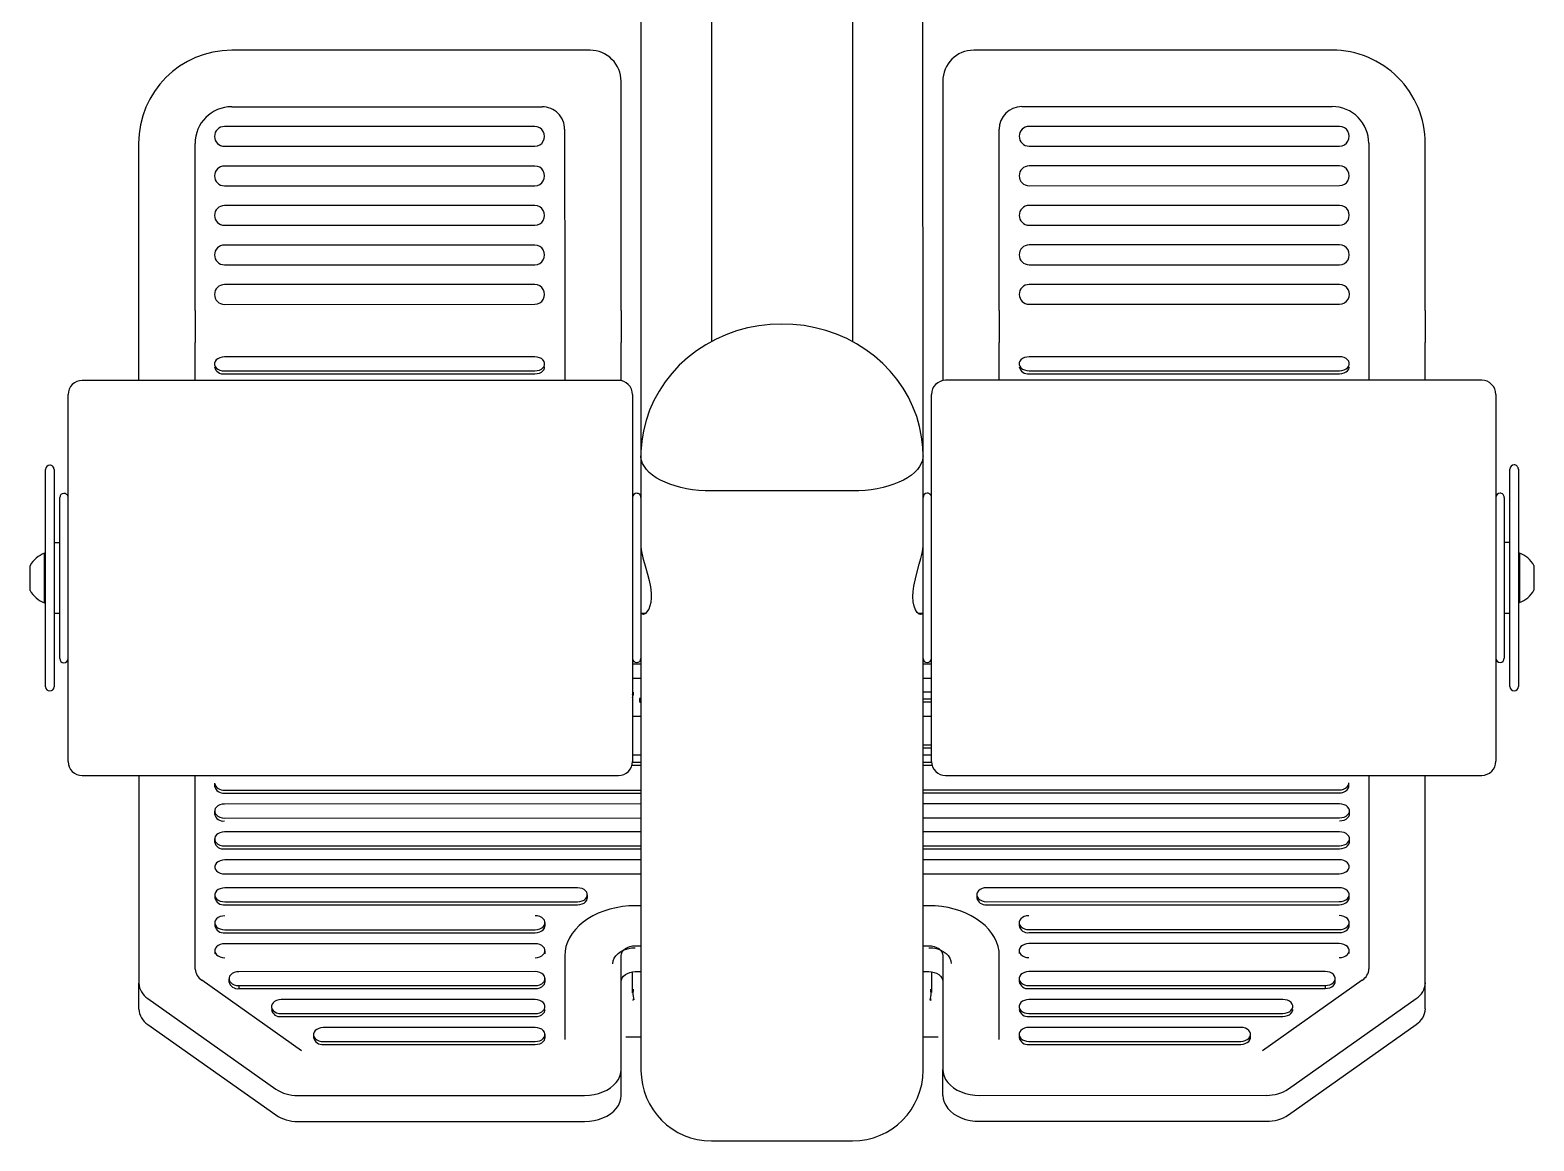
# Model space of a CAD drawing. Header units: millimetres. Extents: x 29224 to 62779, y 35576 to 54938.
# Drawn here: x 58952 to 59485, y 53250 to 53644 of the extents above; entities that cross this region are included whole.
import ezdxf

# ---------------------------------------------------------------- set-up
doc = ezdxf.new("R2010")
doc.units = ezdxf.units.MM

# ---------------------------------------------------------------- blocks, each defined once
blk = doc.blocks.new('AFSD')
for p, q in [((-552.24, 261.61), (-546.19, 261.61)), ((-546.19, 261.61), (-543.49, 261.61)), ((-586.36, 256.11), (-585.05, 256.11)), ((-585.05, 256.11), (-509.36, 256.11)), ((-556.61, 256.49), (-544.52, 256.49)), ((-556.61, 256.49), (-556.61, 256.11)), ((-544.52, 256.49), (-539.11, 256.49)), ((-539.11, 256.11), (-539.11, 256.49)), ((-585.05, 253.11), (-586.36, 253.11)), ((-509.36, 253.11), (-585.05, 253.11)), ((-576.36, 251.11), (-520.69, 251.11)), ((-560.36, 253.11), (-560.36, 251.11)), ((-535.36, 251.11), (-535.36, 253.11)), ((-520.69, 251.11), (-519.36, 251.11)), ((-612.86, 248.11), (-482.86, 248.11)), ((-617.86, 243.11), (-617.86, 53.11)), ((-477.86, 53.11), (-477.86, 243.11)), ((-706.06, 219.88), (-738.1, 174.57)), ((-696.86, 219.88), (-728.91, 174.57)), ((-700.56, 223.11), (-691.36, 223.11)), ((-617.86, 223.11), (-691.36, 223.11)), ((-464.45, 223.11), (-477.86, 223.11)), ((-453.14, 223.11), (-464.45, 223.11)), ((-393.92, 223.11), (-453.14, 223.11)), ((-686.39, 203.11), (-617.86, 203.11)), ((-477.86, 203.11), (-464.45, 203.11)), ((-453.14, 203.11), (-464.45, 203.11)), ((-453.14, 203.11), (-393.92, 203.11)), ((-715.39, 165.41), (-690.39, 200.76)), ((-679.91, 196.11), (-680.97, 196.11)), ((-677.43, 82.61), (-677.43, 192.61)), ((-673.54, 192.61), (-673.54, 82.61)), ((-672.48, 192.61), (-672.48, 82.61)), ((-670.01, 196.11), (-671.07, 196.11)), ((-663.65, 192.61), (-663.65, 67.61)), ((-662.58, 192.61), (-662.58, 67.61)), ((-660.11, 196.11), (-661.17, 196.11)), ((-657.63, 67.61), (-657.63, 192.61)), ((-652.68, 192.61), (-652.68, 45.11)), ((-647.74, 45.11), (-647.74, 192.61)), ((-643.85, 192.71), (-643.85, 45.11)), ((-642.79, 192.71), (-642.79, 45.11)), ((-640.31, 196.21), (-641.37, 196.21)), ((-637.84, 45.11), (-637.84, 192.71)), ((-632.89, 192.71), (-632.89, 45.11)), ((-630.41, 196.21), (-631.47, 196.21)), ((-627.94, 45.11), (-627.94, 192.71)), ((-624.05, 192.71), (-624.05, 45.11)), ((-622.99, 192.71), (-622.99, 45.11)), ((-620.51, 196.21), (-621.57, 196.21)), ((-475.55, 192.71), (-475.55, 82.71)), ((-474.49, 192.71), (-474.49, 82.71)), ((-469.54, 82.71), (-469.54, 192.71)), ((-450.92, 192.71), (-450.92, 82.71)), ((-443.92, 82.71), (-443.92, 192.71)), ((-436.92, 192.71), (-436.92, 82.71)), ((-429.92, 82.71), (-429.92, 192.71)), ((-422.92, 192.71), (-422.92, 82.71)), ((-415.92, 82.71), (-415.92, 192.71)), ((-408.92, 192.71), (-408.92, 82.71)), ((-401.92, 82.71), (-401.92, 192.71)), ((-394.92, 192.71), (-394.92, 82.71)), ((-387.92, 82.71), (-387.92, 192.71)), ((-692.28, 187.61), (-693.34, 187.61)), ((-693.34, 187.61), (-693.34, 82.61)), ((-692.28, 187.61), (-692.28, 82.61)), ((-689.81, 191.13), (-690.87, 191.13)), ((-687.33, 82.61), (-687.33, 187.61)), ((-380.92, 190.11), (-380.92, 80.11)), ((-360.92, 63.11), (-360.92, 190.11)), ((-703.24, 172.61), (-703.24, 82.61)), ((-702.18, 172.61), (-702.18, 82.61)), ((-697.23, 82.61), (-697.23, 172.63)), ((-740.38, 166.79), (-740.38, 65.11)), ((-731.18, 166.79), (-731.18, 65.11)), ((-709.61, 161.17), (-710.67, 161.17)), ((-713.14, 157.67), (-713.14, 82.61)), ((-712.08, 157.67), (-712.08, 82.61)), ((-707.13, 82.61), (-707.13, 157.69)), ((-710.67, 79.11), (-709.61, 79.11)), ((-690.87, 79.11), (-689.81, 79.11)), ((-680.97, 79.11), (-679.91, 79.11)), ((-671.07, 79.11), (-670.01, 79.11)), ((-681.69, 72.11), (-711.39, 72.11)), ((-464.45, 72.11), (-477.86, 72.11)), ((-453.14, 72.11), (-464.45, 72.11)), ((-388.92, 72.11), (-453.14, 72.11)), ((-661.17, 64.11), (-660.11, 64.11)), ((-731.18, 52.11), (-721.99, 52.11)), ((-721.99, 52.11), (-681.69, 52.11)), ((-710.54, 45.11), (-710.54, 50.43)), ((-694.79, 48.11), (-687.42, 48.11)), ((-614.18, 48.28), (-614.18, 45.11)), ((-613.12, 48.11), (-613.12, 45.11)), ((-482.86, 48.11), (-612.86, 48.11)), ((-610.69, 45.11), (-610.69, 48.11)), ((-596.94, 45.11), (-596.94, 48.11)), ((-590.33, 48.11), (-589.39, 47.83)), ((-589.27, 48.11), (-588.33, 47.83)), ((-588.33, 47.83), (-588.33, 48.11)), ((-583.39, 48.11), (-583.39, 45.11)), ((-578.44, 45.11), (-578.44, 48.11)), ((-477.96, 52.11), (-464.45, 52.11)), ((-453.14, 52.11), (-464.45, 52.11)), ((-453.14, 52.11), (-371.92, 52.11)), ((-644.8, 45.11), (-722.3, 45.11)), ((-697.6, 47.84), (-696.97, 47.78)), ((-697.6, 47.81), (-697.58, 47.8)), ((-697.18, 47.71), (-697.34, 47.67)), ((-687.34, 47.11), (-687.34, 45.11)), ((-678.15, 47.11), (-678.15, 45.11)), ((-664.01, 45.11), (-664.01, 47.11)), ((-576.36, 45.11), (-644.8, 45.11)), ((-591.67, 45.62), (-591.93, 45.11)), ((-590.61, 45.62), (-591.67, 45.62)), ((-590.61, 45.62), (-590.87, 45.11)), ((-590.45, 45.11), (-590.61, 45.62)), ((-588.33, 47.83), (-589.39, 47.83)), ((-548.34, 45.11), (-576.36, 45.11)), ((-560.36, 45.11), (-560.36, 43.35)), ((-523.18, 45.11), (-548.34, 45.11)), ((-504.56, 45.11), (-523.18, 45.11)), ((-518.35, 45.11), (-518.35, 45.5)), ((43.29, 45.11), (-504.56, 45.11)), ((-747.3, 20.11), (-747.3, -29.89)), ((-517.06, -29.89), (-517.06, 20.11)), ((-517.06, -29.89), (-517.06, 20.11)), ((-100.88, 20.11), (-464.18, 20.11)), ((-100.88, -29.89), (-464.18, -29.89)), ((-560.36, -53.13), (-560.36, -54.89)), ((-722.3, -54.89), (-644.8, -54.89)), ((-710.54, -60.22), (-710.54, -54.89)), ((-697.6, -57.59), (-697.36, -57.47)), ((-697.6, -57.59), (-697.36, -57.47)), ((-687.42, -57.89), (-694.79, -57.89)), ((-687.34, -54.89), (-687.34, -56.89)), ((-678.15, -54.89), (-678.15, -56.89)), ((-664.01, -56.89), (-664.01, -54.89)), ((-652.68, -54.89), (-652.68, -202.39)), ((-647.74, -202.39), (-647.74, -54.89)), ((-644.8, -54.89), (-576.36, -54.89)), ((-643.85, -54.89), (-643.85, -202.49)), ((-642.79, -54.89), (-642.79, -202.49)), ((-637.84, -202.49), (-637.84, -54.89)), ((-632.89, -54.89), (-632.89, -202.49)), ((-627.94, -202.49), (-627.94, -54.89)), ((-624.05, -54.89), (-624.05, -202.29)), ((-622.99, -54.89), (-622.99, -202.29)), ((-614.18, -54.89), (-614.18, -58.07)), ((-613.12, -54.89), (-613.12, -57.9)), ((-612.86, -57.89), (-482.86, -57.89)), ((-610.69, -57.89), (-610.69, -54.89)), ((-608.01, -54.89), (-608.01, -57.89)), ((-606.95, -54.89), (-606.95, -57.89)), ((-596.97, -57.89), (-596.97, -54.89)), ((-591.81, -54.89), (-591.81, -57.89)), ((-590.75, -54.89), (-590.75, -57.89)), ((-588.33, -57.89), (-588.33, -54.89)), ((-583.39, -54.89), (-583.39, -57.89)), ((-578.44, -57.89), (-578.44, -54.89)), ((-576.36, -54.89), (-561.37, -54.89)), ((-561.37, -54.89), (-523.18, -54.89)), ((-523.18, -54.89), (-504.56, -54.89)), ((-518.35, -55.29), (-518.35, -54.89)), ((-504.56, -54.89), (-211.87, -54.89)), ((-731.18, -61.89), (-721.99, -61.89)), ((-681.69, -61.89), (-721.99, -61.89)), ((-617.86, -62.89), (-617.86, -252.89)), ((-464.45, -61.89), (-477.96, -61.89)), ((-477.86, -252.89), (-477.86, -62.89)), ((-453.14, -61.89), (-464.45, -61.89)), ((-371.92, -61.89), (-453.14, -61.89)), ((-660.11, -73.89), (-661.17, -73.89)), ((-360.92, -199.89), (-360.92, -72.89)), ((-740.38, -74.89), (-740.38, -176.58)), ((-731.18, -74.89), (-731.18, -176.58)), ((-663.65, -77.39), (-663.65, -202.39)), ((-662.58, -77.39), (-662.58, -202.39)), ((-657.63, -202.39), (-657.63, -77.39)), ((-711.39, -81.89), (-681.69, -81.89)), ((-477.86, -81.89), (-464.45, -81.89)), ((-453.14, -81.89), (-464.45, -81.89)), ((-453.14, -81.89), (-388.92, -81.89)), ((-709.61, -88.89), (-710.67, -88.89)), ((-689.81, -88.89), (-690.87, -88.89)), ((-679.91, -88.89), (-680.97, -88.89)), ((-670.01, -88.89), (-671.07, -88.89)), ((-380.92, -89.89), (-380.92, -199.89)), ((-713.14, -92.39), (-713.14, -167.45)), ((-712.08, -92.39), (-712.08, -167.45)), ((-707.13, -167.48), (-707.13, -92.39)), ((-703.24, -92.39), (-703.24, -182.39)), ((-702.18, -92.39), (-702.18, -182.39)), ((-697.23, -182.42), (-697.23, -92.39)), ((-693.34, -92.39), (-693.34, -197.39)), ((-692.28, -92.39), (-692.28, -197.39)), ((-687.33, -197.39), (-687.33, -92.39)), ((-677.43, -202.39), (-677.43, -92.39)), ((-673.54, -92.39), (-673.54, -202.39)), ((-672.48, -92.39), (-672.48, -202.39)), ((-475.55, -92.49), (-475.55, -202.49)), ((-474.49, -92.49), (-474.49, -202.49)), ((-469.54, -202.49), (-469.54, -92.49)), ((-450.92, -92.49), (-450.92, -202.49)), ((-443.92, -202.49), (-443.92, -92.49)), ((-436.92, -92.49), (-436.92, -202.49)), ((-429.92, -202.49), (-429.92, -92.49)), ((-422.92, -92.49), (-422.92, -202.49)), ((-415.92, -202.49), (-415.92, -92.49)), ((-408.92, -92.49), (-408.92, -202.49)), ((-401.92, -202.49), (-401.92, -92.49)), ((-394.92, -92.49), (-394.92, -202.49)), ((-387.92, -202.49), (-387.92, -92.49)), ((-690.39, -210.55), (-715.39, -175.2)), ((-710.67, -170.95), (-709.61, -170.95)), ((-738.1, -184.36), (-706.06, -229.67)), ((-728.91, -184.36), (-696.86, -229.67)), ((-692.28, -197.39), (-693.34, -197.39)), ((-690.87, -200.92), (-689.81, -200.92)), ((-680.97, -205.89), (-679.91, -205.89)), ((-671.07, -205.89), (-670.01, -205.89)), ((-661.17, -205.89), (-660.11, -205.89)), ((-641.37, -205.99), (-640.31, -205.99)), ((-631.47, -205.99), (-630.41, -205.99)), ((-621.57, -205.79), (-620.51, -205.79)), ((-617.86, -212.89), (-686.39, -212.89)), ((-464.45, -212.89), (-477.86, -212.89)), ((-453.14, -212.89), (-464.45, -212.89)), ((-393.92, -212.89), (-453.14, -212.89)), ((-700.56, -232.89), (-691.36, -232.89)), ((-691.36, -232.89), (-617.86, -232.89)), ((-477.86, -232.89), (-464.45, -232.89)), ((-453.14, -232.89), (-464.45, -232.89)), ((-453.14, -232.89), (-393.92, -232.89)), ((-482.86, -257.89), (-612.86, -257.89)), ((-576.03, -260.89), (-576.36, -260.89)), ((-519.36, -260.89), (-576.03, -260.89)), ((-560.36, -260.89), (-560.36, -262.89)), ((-535.36, -262.89), (-535.36, -260.89)), ((-586.36, -262.89), (-542.04, -262.89)), ((-542.04, -265.89), (-586.36, -265.89)), ((-556.61, -265.89), (-556.61, -266.27)), ((-539.11, -266.27), (-556.61, -266.27)), ((-542.04, -262.89), (-509.36, -262.89)), ((-509.36, -265.89), (-542.04, -265.89)), ((-539.11, -266.27), (-539.11, -265.89)), ((-543.49, -271.39), (-552.24, -271.39))]:
    blk.add_line(p, q)
at = {"flags": 128}
for points in [[(-677.43, 192.61), (-677.51, 193.44), (-677.72, 194.23), (-678.06, 194.93), (-678.5, 195.49), (-679.03, 195.88), (-679.61, 196.08), (-680.21, 196.08), (-680.79, 195.88), (-681.31, 195.49), (-681.76, 194.93), (-682.1, 194.23), (-682.31, 193.44), (-682.38, 192.61)], [(-667.53, 192.61), (-667.61, 193.44), (-667.82, 194.23), (-668.16, 194.93), (-668.6, 195.49), (-669.13, 195.88), (-669.71, 196.08), (-670.31, 196.08), (-670.89, 195.88), (-671.41, 195.49), (-671.86, 194.93), (-672.2, 194.23), (-672.41, 193.44), (-672.48, 192.61)], [(-657.63, 192.61), (-657.71, 193.44), (-657.92, 194.23), (-658.26, 194.93), (-658.7, 195.49), (-659.23, 195.88), (-659.81, 196.08), (-660.41, 196.08), (-660.99, 195.88), (-661.52, 195.49), (-661.96, 194.93), (-662.3, 194.23), (-662.51, 193.44), (-662.58, 192.61)], [(-647.74, 192.61), (-647.81, 193.44), (-648.02, 194.23), (-648.36, 194.93), (-648.8, 195.49), (-649.33, 195.88), (-649.91, 196.08), (-650.51, 196.08), (-651.09, 195.88), (-651.62, 195.49), (-652.06, 194.93), (-652.4, 194.23), (-652.61, 193.44), (-652.68, 192.61)], [(-637.84, 192.71), (-637.91, 193.54), (-638.12, 194.33), (-638.46, 195.03), (-638.9, 195.59), (-639.43, 195.98), (-640.01, 196.18), (-640.61, 196.18), (-641.19, 195.98), (-641.72, 195.59), (-642.16, 195.03), (-642.5, 194.33), (-642.71, 193.54), (-642.79, 192.71)], [(-627.94, 192.71), (-628.01, 193.54), (-628.22, 194.33), (-628.56, 195.03), (-629.01, 195.59), (-629.53, 195.98), (-630.11, 196.18), (-630.71, 196.18), (-631.29, 195.98), (-631.82, 195.59), (-632.26, 195.03), (-632.6, 194.33), (-632.81, 193.54), (-632.89, 192.71)], [(-469.54, 192.71), (-469.62, 193.54), (-469.83, 194.33), (-470.17, 195.03), (-470.61, 195.59), (-471.14, 195.98), (-471.72, 196.18), (-472.32, 196.18), (-472.9, 195.98), (-473.43, 195.59), (-473.87, 195.03), (-474.21, 194.33), (-474.42, 193.54), (-474.49, 192.71)], [(-687.33, 187.61), (-687.4, 188.45), (-687.61, 189.24), (-687.95, 189.94), (-688.4, 190.51), (-688.93, 190.9), (-689.51, 191.11), (-690.11, 191.11), (-690.69, 190.9), (-691.22, 190.51), (-691.67, 189.94), (-692, 189.24), (-692.21, 188.45), (-692.28, 187.61)], [(-697.23, 172.63), (-697.31, 173.46), (-697.52, 174.25), (-697.86, 174.94), (-698.31, 175.5), (-698.84, 175.88), (-699.42, 176.08), (-700.01, 176.08), (-700.59, 175.88), (-701.12, 175.48), (-701.56, 174.92), (-701.9, 174.23), (-702.11, 173.44), (-702.18, 172.61)], [(-707.13, 157.69), (-707.21, 158.52), (-707.42, 159.31), (-707.76, 160), (-708.21, 160.56), (-708.74, 160.94), (-709.32, 161.14), (-709.91, 161.14), (-710.49, 160.94), (-711.02, 160.54), (-711.46, 159.98), (-711.8, 159.29), (-712.01, 158.5), (-712.08, 157.67)], [(-713.14, 82.61), (-713.07, 81.77), (-712.86, 80.98), (-712.52, 80.29), (-712.07, 79.73), (-711.55, 79.33), (-710.97, 79.13), (-710.67, 79.11)], [(-712.08, 82.61), (-712.01, 81.77), (-711.8, 80.98), (-711.46, 80.29), (-711.01, 79.73), (-710.48, 79.33), (-709.91, 79.13), (-709.31, 79.13), (-708.73, 79.33), (-708.2, 79.73), (-707.75, 80.29), (-707.42, 80.98), (-707.2, 81.77), (-707.13, 82.61)], [(-703.24, 82.61), (-703.17, 81.77), (-702.96, 80.98), (-702.62, 80.29), (-702.17, 79.73), (-701.65, 79.33), (-701.07, 79.13), (-700.77, 79.11)], [(-702.18, 82.61), (-702.11, 81.77), (-701.9, 80.98), (-701.56, 80.29), (-701.11, 79.73), (-700.59, 79.33), (-700.01, 79.13), (-699.41, 79.13), (-698.83, 79.33), (-698.3, 79.73), (-697.86, 80.29), (-697.52, 80.98), (-697.3, 81.77), (-697.23, 82.61)], [(-693.34, 82.61), (-693.27, 81.77), (-693.06, 80.98), (-692.72, 80.29), (-692.27, 79.73), (-691.75, 79.33), (-691.17, 79.13), (-690.87, 79.11)], [(-692.28, 82.61), (-692.21, 81.77), (-692, 80.98), (-691.66, 80.29), (-691.21, 79.73), (-690.69, 79.33), (-690.11, 79.13), (-689.51, 79.13), (-688.93, 79.33), (-688.4, 79.73), (-687.96, 80.29), (-687.62, 80.98), (-687.41, 81.77), (-687.33, 82.61)], [(-682.38, 82.61), (-682.31, 81.77), (-682.1, 80.98), (-681.76, 80.29), (-681.31, 79.73), (-680.79, 79.33), (-680.21, 79.13), (-679.61, 79.13), (-679.03, 79.33), (-678.5, 79.73), (-678.06, 80.29), (-677.72, 80.98), (-677.51, 81.77), (-677.43, 82.61)], [(-673.54, 82.61), (-673.47, 81.77), (-673.26, 80.98), (-672.92, 80.29), (-672.48, 79.73), (-671.95, 79.33), (-671.37, 79.13), (-671.07, 79.11)], [(-672.48, 82.61), (-672.41, 81.77), (-672.2, 80.98), (-671.86, 80.29), (-671.41, 79.73), (-670.89, 79.33), (-670.31, 79.13), (-669.71, 79.13), (-669.13, 79.33), (-668.6, 79.73), (-668.16, 80.29), (-667.82, 80.98), (-667.61, 81.77), (-667.53, 82.61)], [(-475.55, 82.71), (-475.48, 81.87), (-475.27, 81.08), (-474.93, 80.38), (-474.49, 79.83), (-473.96, 79.43), (-473.38, 79.23), (-473.08, 79.21)], [(-474.49, 82.71), (-474.42, 81.87), (-474.21, 81.08), (-473.87, 80.38), (-473.43, 79.83), (-472.9, 79.43), (-472.32, 79.23), (-471.72, 79.23), (-471.14, 79.43), (-470.61, 79.83), (-470.17, 80.38), (-469.83, 81.08), (-469.62, 81.87), (-469.54, 82.71)], [(-664.01, 47.11), (-664.08, 49.41), (-664.31, 51.7), (-664.68, 53.95), (-665.2, 56.14), (-665.86, 58.25), (-666.66, 60.27), (-667.58, 62.17), (-668.62, 63.95), (-669.78, 65.58), (-671.03, 67.06), (-672.38, 68.36), (-673.81, 69.49), (-675.3, 70.42), (-676.85, 71.15), (-678.44, 71.68), (-680.06, 72), (-681.69, 72.11)], [(-740.38, 65.11), (-740.3, 63.41), (-740.06, 61.74), (-739.68, 60.13), (-739.15, 58.61), (-738.48, 57.19), (-737.68, 55.91), (-736.78, 54.79), (-735.78, 53.85), (-734.7, 53.1), (-733.56, 52.55), (-732.38, 52.22), (-731.18, 52.11)], [(-731.18, 65.11), (-731.11, 63.41), (-730.87, 61.74), (-730.48, 60.13), (-729.95, 58.61), (-729.29, 57.19), (-728.49, 55.91), (-727.59, 54.79), (-726.59, 53.85), (-725.51, 53.1), (-724.37, 52.55), (-723.19, 52.22), (-721.99, 52.11)], [(-663.65, 67.61), (-663.57, 66.77), (-663.36, 65.98), (-663.02, 65.29), (-662.58, 64.73), (-662.05, 64.33), (-661.47, 64.13), (-661.17, 64.11)], [(-662.58, 67.61), (-662.51, 66.77), (-662.3, 65.98), (-661.96, 65.29), (-661.52, 64.73), (-660.99, 64.33), (-660.41, 64.13), (-659.81, 64.13), (-659.23, 64.33), (-658.7, 64.73), (-658.26, 65.29), (-657.92, 65.98), (-657.71, 66.77), (-657.63, 67.61)], [(-684.52, 55.11), (-683.53, 54.98), (-682.58, 54.62), (-681.69, 54.03), (-680.88, 53.23), (-680.18, 52.25), (-679.62, 51.11), (-679.2, 49.84), (-678.94, 48.5), (-678.86, 47.11)], [(-693.54, 47.82), (-695.43, 48.03), (-697.35, 47.69)], [(-693.54, 47.82), (-695.43, 48.03), (-697.35, 47.69)], [(-690.88, 52.11), (-690.19, 52.01), (-689.53, 51.73), (-688.92, 51.26), (-688.38, 50.64), (-687.94, 49.88), (-687.61, 49.02), (-687.41, 48.08), (-687.34, 47.11)], [(-681.69, 52.11), (-681, 52.01), (-680.33, 51.73), (-679.72, 51.26), (-679.19, 50.64), (-678.75, 49.88), (-678.42, 49.02), (-678.22, 48.08), (-678.15, 47.11)], [(-518.32, 47.69), (-518.28, 48.08), (-518.27, 48.11)], [(-536.61, 45.1), (-536.68, 45.11), (-537.9, 45.01), (-540.77, 44.4), (-544.4, 43.38), (-546.53, 42.78), (-548.77, 42.21), (-550.99, 41.76), (-553.21, 41.5), (-554.96, 41.47), (-556.6, 41.64), (-558.95, 42.35), (-560.49, 43.44), (-560.86, 44.25)], [(-560.86, 44.25), (-560.71, 44.66), (-560.36, 44.88)], [(-517.06, 20.11), (-517.01, 22.35), (-516.86, 24.57), (-516.61, 26.76), (-516.27, 28.89), (-515.82, 30.95), (-515.29, 32.93), (-514.67, 34.8), (-513.98, 36.55), (-513.2, 38.18), (-512.36, 39.65), (-511.45, 40.97), (-510.49, 42.12), (-509.47, 43.09), (-508.42, 43.88), (-507.34, 44.48), (-506.24, 44.88), (-505.12, 45.08), (-504.56, 45.11)], [(-517.06, 20.11), (-517.01, 22.35), (-516.86, 24.57), (-516.61, 26.76), (-516.27, 28.89), (-515.82, 30.95), (-515.29, 32.93), (-514.67, 34.8), (-513.98, 36.55), (-513.2, 38.18), (-512.36, 39.65), (-511.45, 40.97), (-510.49, 42.12), (-509.47, 43.09), (-508.42, 43.88), (-507.34, 44.48), (-506.24, 44.88), (-505.12, 45.08), (-504.56, 45.11)], [(-504.56, -54.89), (-501.58, -54.79), (-497.89, -54.38), (-494.25, -53.66), (-490.68, -52.64), (-487.2, -51.32), (-483.83, -49.71), (-480.6, -47.82), (-477.51, -45.66), (-474.59, -43.25), (-471.86, -40.59), (-469.33, -37.71), (-467.01, -34.61), (-464.93, -31.33), (-463.1, -27.86), (-461.53, -24.25), (-460.23, -20.5), (-459.21, -16.65), (-458.48, -12.72), (-458.05, -8.73), (-457.91, -4.7), (-458.08, -0.68), (-458.54, 3.33), (-459.31, 7.29), (-460.37, 11.18), (-461.73, 14.96), (-463.37, 18.62), (-465.28, 22.13), (-467.45, 25.45), (-469.87, 28.58), (-472.52, 31.49), (-475.38, 34.15), (-478.42, 36.55), (-481.64, 38.68), (-485, 40.52), (-488.48, 42.05), (-492.05, 43.28), (-495.7, 44.2), (-499.4, 44.8), (-503.12, 45.08), (-504.56, 45.11)], [(-504.56, -54.89), (-505.12, -54.87), (-506.24, -54.67), (-507.34, -54.27), (-508.42, -53.67), (-509.47, -52.88), (-510.49, -51.91), (-511.45, -50.76), (-512.36, -49.44), (-513.2, -47.96), (-513.98, -46.34), (-514.67, -44.59), (-515.29, -42.72), (-515.82, -40.74), (-516.27, -38.68), (-516.61, -36.54), (-516.86, -34.36), (-517.01, -32.13), (-517.06, -29.89)], [(-504.56, -54.89), (-505.12, -54.87), (-506.24, -54.67), (-507.34, -54.27), (-508.42, -53.67), (-509.47, -52.88), (-510.49, -51.91), (-511.45, -50.76), (-512.36, -49.44), (-513.2, -47.96), (-513.98, -46.34), (-514.67, -44.59), (-515.29, -42.72), (-515.82, -40.74), (-516.27, -38.68), (-516.61, -36.54), (-516.86, -34.36), (-517.01, -32.13), (-517.06, -29.89)], [(-560.86, -54.03), (-560.67, -53.47), (-560.09, -52.83), (-559.16, -52.24), (-557.85, -51.71), (-556.3, -51.38), (-554.42, -51.25), (-552.7, -51.33), (-550.82, -51.58), (-547.1, -52.41), (-543.03, -53.57), (-541.02, -54.12), (-539.15, -54.57), (-537.68, -54.82), (-536.63, -54.88)], [(-697.5, -57.41), (-695.53, -57.8), (-693.58, -57.61)], [(-697.5, -57.41), (-695.53, -57.8), (-693.58, -57.61)], [(-687.34, -56.89), (-687.41, -57.87), (-687.61, -58.81), (-687.94, -59.67), (-688.38, -60.43), (-688.92, -61.05), (-689.53, -61.51), (-690.19, -61.8), (-690.88, -61.89)], [(-678.86, -56.89), (-678.94, -58.28), (-679.2, -59.63), (-679.62, -60.89), (-680.18, -62.04), (-680.88, -63.02), (-681.69, -63.82), (-682.58, -64.41), (-683.53, -64.77), (-684.52, -64.89)], [(-678.15, -56.89), (-678.22, -57.87), (-678.42, -58.81), (-678.75, -59.67), (-679.19, -60.43), (-679.72, -61.05), (-680.33, -61.51), (-681, -61.8), (-681.69, -61.89)], [(-681.69, -81.89), (-680.06, -81.79), (-678.44, -81.47), (-676.85, -80.94), (-675.3, -80.21), (-673.81, -79.27), (-672.38, -78.15), (-671.03, -76.84), (-669.78, -75.37), (-668.62, -73.74), (-667.58, -71.96), (-666.66, -70.05), (-665.86, -68.04), (-665.2, -65.92), (-664.68, -63.74), (-664.31, -61.49), (-664.08, -59.2), (-664.01, -56.89)], [(-560.36, -54.56), (-560.76, -54.38), (-560.86, -54.03)], [(-518.27, -57.89), (-518.28, -57.87), (-518.32, -57.47)], [(-731.18, -61.89), (-732.38, -62.01), (-733.56, -62.34), (-734.7, -62.88), (-735.78, -63.64), (-736.78, -64.58), (-737.68, -65.7), (-738.48, -66.98), (-739.15, -68.39), (-739.68, -69.92), (-740.06, -71.53), (-740.3, -73.2), (-740.38, -74.89)], [(-721.99, -61.89), (-723.19, -62.01), (-724.37, -62.34), (-725.51, -62.88), (-726.59, -63.64), (-727.59, -64.58), (-728.49, -65.7), (-729.29, -66.98), (-729.95, -68.39), (-730.48, -69.92), (-730.87, -71.53), (-731.11, -73.2), (-731.18, -74.89)], [(-657.63, -77.39), (-657.71, -76.56), (-657.92, -75.77), (-658.26, -75.07), (-658.7, -74.51), (-659.23, -74.12), (-659.81, -73.92), (-660.41, -73.92), (-660.99, -74.12), (-661.52, -74.51), (-661.96, -75.07), (-662.3, -75.77), (-662.51, -76.56), (-662.58, -77.39)], [(-707.13, -92.39), (-707.2, -91.56), (-707.42, -90.77), (-707.75, -90.07), (-708.2, -89.51), (-708.73, -89.12), (-709.31, -88.92), (-709.91, -88.92), (-710.48, -89.12), (-711.01, -89.51), (-711.46, -90.07), (-711.8, -90.77), (-712.01, -91.56), (-712.08, -92.39)], [(-697.23, -92.39), (-697.3, -91.56), (-697.52, -90.77), (-697.86, -90.07), (-698.3, -89.51), (-698.83, -89.12), (-699.41, -88.92), (-700.01, -88.92), (-700.59, -89.12), (-701.11, -89.51), (-701.56, -90.07), (-701.9, -90.77), (-702.11, -91.56), (-702.18, -92.39)], [(-687.33, -92.39), (-687.41, -91.56), (-687.62, -90.77), (-687.96, -90.07), (-688.4, -89.51), (-688.93, -89.12), (-689.51, -88.92), (-690.11, -88.92), (-690.69, -89.12), (-691.21, -89.51), (-691.66, -90.07), (-692, -90.77), (-692.21, -91.56), (-692.28, -92.39)], [(-677.43, -92.39), (-677.51, -91.56), (-677.72, -90.77), (-678.06, -90.07), (-678.5, -89.51), (-679.03, -89.12), (-679.61, -88.92), (-680.21, -88.92), (-680.79, -89.12), (-681.31, -89.51), (-681.76, -90.07), (-682.1, -90.77), (-682.31, -91.56), (-682.38, -92.39)], [(-667.53, -92.39), (-667.61, -91.56), (-667.82, -90.77), (-668.16, -90.07), (-668.6, -89.51), (-669.13, -89.12), (-669.71, -88.92), (-670.31, -88.92), (-670.89, -89.12), (-671.41, -89.51), (-671.86, -90.07), (-672.2, -90.77), (-672.41, -91.56), (-672.48, -92.39)], [(-469.54, -92.49), (-469.62, -91.66), (-469.83, -90.87), (-470.17, -90.17), (-470.61, -89.61), (-471.14, -89.22), (-471.72, -89.02), (-472.32, -89.02), (-472.9, -89.22), (-473.43, -89.61), (-473.87, -90.17), (-474.21, -90.87), (-474.42, -91.66), (-474.49, -92.49)], [(-713.14, -167.45), (-713.07, -168.29), (-712.86, -169.08), (-712.52, -169.77), (-712.08, -170.33), (-711.55, -170.72), (-710.97, -170.93), (-710.67, -170.95)], [(-712.08, -167.45), (-712.01, -168.29), (-711.8, -169.08), (-711.46, -169.77), (-711.02, -170.33), (-710.49, -170.72), (-709.91, -170.93), (-709.32, -170.93), (-708.74, -170.73), (-708.21, -170.34), (-707.76, -169.79), (-707.42, -169.1), (-707.21, -168.31), (-707.13, -167.48)], [(-703.24, -182.39), (-703.17, -183.23), (-702.96, -184.02), (-702.62, -184.71), (-702.18, -185.27), (-701.65, -185.66), (-701.07, -185.87), (-700.77, -185.89)], [(-702.18, -182.39), (-702.11, -183.23), (-701.9, -184.02), (-701.56, -184.71), (-701.12, -185.27), (-700.59, -185.66), (-700.01, -185.87), (-699.42, -185.87), (-698.84, -185.67), (-698.31, -185.28), (-697.86, -184.73), (-697.52, -184.04), (-697.31, -183.25), (-697.23, -182.42)], [(-693.34, -197.39), (-693.28, -198.24), (-693.07, -199.03), (-692.73, -199.73), (-692.28, -200.29), (-691.75, -200.69), (-691.17, -200.89), (-690.87, -200.92)], [(-692.28, -197.39), (-692.21, -198.24), (-692, -199.03), (-691.67, -199.73), (-691.22, -200.29), (-690.69, -200.69), (-690.11, -200.89), (-689.51, -200.89), (-688.93, -200.69), (-688.4, -200.29), (-687.95, -199.73), (-687.61, -199.03), (-687.4, -198.24), (-687.33, -197.39)], [(-682.38, -202.39), (-682.31, -203.23), (-682.1, -204.02), (-681.76, -204.71), (-681.31, -205.27), (-680.79, -205.67), (-680.21, -205.87), (-679.61, -205.87), (-679.03, -205.67), (-678.5, -205.27), (-678.06, -204.71), (-677.72, -204.02), (-677.51, -203.23), (-677.43, -202.39)], [(-673.54, -202.39), (-673.47, -203.23), (-673.26, -204.02), (-672.92, -204.71), (-672.48, -205.27), (-671.95, -205.67), (-671.37, -205.87), (-671.07, -205.89)], [(-672.48, -202.39), (-672.41, -203.23), (-672.2, -204.02), (-671.86, -204.71), (-671.41, -205.27), (-670.89, -205.67), (-670.31, -205.87), (-669.71, -205.87), (-669.13, -205.67), (-668.6, -205.27), (-668.16, -204.71), (-667.82, -204.02), (-667.61, -203.23), (-667.53, -202.39)], [(-663.65, -202.39), (-663.57, -203.23), (-663.36, -204.02), (-663.02, -204.71), (-662.58, -205.27), (-662.05, -205.67), (-661.47, -205.87), (-661.17, -205.89)], [(-662.58, -202.39), (-662.51, -203.23), (-662.3, -204.02), (-661.96, -204.71), (-661.52, -205.27), (-660.99, -205.67), (-660.41, -205.87), (-659.81, -205.87), (-659.23, -205.67), (-658.7, -205.27), (-658.26, -204.71), (-657.92, -204.02), (-657.71, -203.23), (-657.63, -202.39)], [(-652.68, -202.39), (-652.61, -203.23), (-652.4, -204.02), (-652.06, -204.71), (-651.62, -205.27), (-651.09, -205.67), (-650.51, -205.87), (-649.91, -205.87), (-649.33, -205.67), (-648.8, -205.27), (-648.36, -204.71), (-648.02, -204.02), (-647.81, -203.23), (-647.74, -202.39)], [(-643.85, -202.49), (-643.77, -203.33), (-643.56, -204.12), (-643.22, -204.81), (-642.78, -205.37), (-642.25, -205.77), (-641.67, -205.97), (-641.37, -205.99)], [(-642.79, -202.49), (-642.71, -203.33), (-642.5, -204.12), (-642.16, -204.81), (-641.72, -205.37), (-641.19, -205.77), (-640.61, -205.97), (-640.01, -205.97), (-639.43, -205.77), (-638.9, -205.37), (-638.46, -204.81), (-638.12, -204.12), (-637.91, -203.33), (-637.84, -202.49)], [(-633.95, -202.49), (-633.87, -203.33), (-633.66, -204.12), (-633.32, -204.81), (-632.88, -205.37), (-632.35, -205.77), (-631.77, -205.97), (-631.47, -205.99)], [(-632.89, -202.49), (-632.81, -203.33), (-632.6, -204.12), (-632.26, -204.81), (-631.82, -205.37), (-631.29, -205.77), (-630.71, -205.97), (-630.11, -205.97), (-629.53, -205.77), (-629.01, -205.37), (-628.56, -204.81), (-628.22, -204.12), (-628.01, -203.33), (-627.94, -202.49)], [(-624.05, -202.29), (-623.98, -203.13), (-623.76, -203.92), (-623.42, -204.62), (-622.98, -205.18), (-622.45, -205.57), (-621.87, -205.77), (-621.57, -205.79)], [(-622.99, -202.29), (-622.91, -203.13), (-622.7, -203.92), (-622.36, -204.62), (-621.92, -205.18), (-621.39, -205.57), (-620.81, -205.77), (-620.51, -205.79)], [(-475.55, -202.49), (-475.48, -203.33), (-475.27, -204.12), (-474.93, -204.81), (-474.49, -205.37), (-473.96, -205.77), (-473.38, -205.97), (-473.08, -205.99)], [(-474.49, -202.49), (-474.42, -203.33), (-474.21, -204.12), (-473.87, -204.81), (-473.43, -205.37), (-472.9, -205.77), (-472.32, -205.97), (-471.72, -205.97), (-471.14, -205.77), (-470.61, -205.37), (-470.17, -204.81), (-469.83, -204.12), (-469.62, -203.33), (-469.54, -202.49)]]:
    blk.add_lwpolyline(points, dxfattribs=at)
for centre, radius, start, end in [((-547.86, 253.44), 9.27, 118.1759, 160.7969), ((-547.86, 253.44), 9.27, 19.2031, 61.8241), ((-586.36, 254.61), 1.5, 90, 180), ((-509.36, 254.61), 1.5, 0, 90), ((-586.36, 254.61), 1.5, 180, 270), ((-576.36, 249.61), 1.5, 90, 180), ((-519.36, 249.61), 1.5, 0, 90), ((-509.36, 254.61), 1.5, 270, 0), ((-612.86, 243.11), 5, 90, 180), ((-576.36, 249.61), 1.5, 180, 270), ((-519.36, 249.61), 1.5, 270, 0), ((-482.86, 243.11), 5, 0, 90), ((-700.23, 216.25), 6.86, 92.6942, 148.0282), ((-691.04, 216.25), 6.86, 92.6942, 148.0282), ((-393.92, 190.11), 33, 0, 90), ((-686.15, 198.12), 4.99, 92.6943, 148.028), ((-393.92, 190.11), 13, 0, 90), ((-670.4, 193.01), 3.17, 102.2231, 187.2481), ((-660.5, 193.01), 3.17, 102.2231, 187.2481), ((-640.7, 193.11), 3.17, 102.2231, 187.2481), ((-630.8, 193.11), 3.17, 102.2231, 187.2481), ((-620.9, 193.11), 3.17, 102.2231, 187.2481), ((-619.84, 193.11), 3.17, 102.2242, 187.247), ((-472.41, 193.11), 3.17, 102.2236, 187.2476), ((-447.42, 192.71), 3.5, 0, 180), ((-433.42, 192.71), 3.5, 0, 180), ((-419.42, 192.71), 3.5, 0, 180), ((-405.42, 192.71), 3.5, 0, 180), ((-391.42, 192.71), 3.5, 0, 180), ((-690.19, 188.02), 3.18, 102.3117, 187.5429), ((-700.1, 173.01), 3.17, 102.2434, 187.2277), ((-726.74, 167.02), 13.64, 146.3918, 180.9582), ((-717.55, 167.02), 13.64, 146.3916, 180.9588), ((-709.99, 158.07), 3.17, 102.2434, 187.2277), ((-447.42, 82.71), 3.5, 180, 0), ((-433.42, 82.71), 3.5, 180, 0), ((-419.42, 82.71), 3.5, 180, 0), ((-405.42, 82.71), 3.5, 180, 0), ((-391.42, 82.71), 3.5, 180, 0), ((-388.92, 80.11), 8, 270, 0), ((-371.92, 63.11), 11, 270, 0), ((-694.6, 46.3), 1.79, 58.4563, 96.2006), ((-612.86, 53.11), 5, 180, 270), ((-576.36, 46.61), 1.5, 90, 180), ((-519.36, 46.61), 1.5, 0, 90), ((-482.86, 53.11), 5, 270, 0), ((-722.3, 20.11), 25, 90, 180), ((-576.36, 46.61), 1.5, 180, 270), ((-519.36, 46.61), 1.5, 270, 0), ((-722.3, -29.89), 25, 180, 270), ((-697.19, -59.27), 1.71, 82.7363, 103.705), ((-694.6, -56.14), 1.74, 263.6274, 301.709), ((-612.86, -62.89), 5, 90, 180), ((-576.36, -56.39), 1.5, 90, 180), ((-576.36, -56.39), 1.5, 180, 270), ((-519.36, -56.39), 1.5, 0, 90), ((-519.36, -56.39), 1.5, 270, 0), ((-482.86, -62.89), 5, 0, 90), ((-371.92, -72.89), 11, 0, 90), ((-660.5, -76.99), 3.17, 102.2231, 187.2481), ((-388.92, -89.89), 8, 0, 90), ((-710, -91.99), 3.17, 102.2231, 187.2481), ((-700.1, -91.99), 3.17, 102.2231, 187.2481), ((-690.2, -91.99), 3.17, 102.2237, 187.2473), ((-670.4, -91.99), 3.17, 102.2231, 187.2481), ((-472.41, -92.09), 3.17, 102.2236, 187.2476), ((-447.42, -92.49), 3.5, 0, 180), ((-433.42, -92.49), 3.5, 0, 180), ((-419.42, -92.49), 3.5, 0, 180), ((-405.42, -92.49), 3.5, 0, 180), ((-391.42, -92.49), 3.5, 0, 180), ((-726.74, -176.81), 13.64, 179.0418, 213.6082), ((-717.55, -176.81), 13.64, 179.0412, 213.6084), ((-447.42, -202.49), 3.5, 180, 0), ((-433.42, -202.49), 3.5, 180, 0), ((-419.42, -202.49), 3.5, 180, 0), ((-405.42, -202.49), 3.5, 180, 0), ((-391.42, -202.49), 3.5, 180, 0), ((-393.92, -199.89), 33, 270, 0), ((-393.92, -199.89), 13, 270, 0), ((-686.15, -207.91), 4.99, 211.972, 267.3057), ((-700.23, -226.04), 6.86, 211.9718, 267.3058), ((-691.04, -226.04), 6.86, 211.9718, 267.3058), ((-612.86, -252.89), 5, 180, 270), ((-482.86, -252.89), 5, 270, 0), ((-576.36, -259.39), 1.5, 90, 180), ((-576.36, -259.39), 1.5, 180, 270), ((-519.36, -259.39), 1.5, 0, 90), ((-519.36, -259.39), 1.5, 270, 0), ((-586.36, -264.39), 1.5, 90, 180), ((-586.36, -264.39), 1.5, 180, 270), ((-547.86, -263.23), 9.27, 199.2031, 241.8241), ((-547.86, -263.23), 9.27, 298.1759, 340.7969), ((-509.36, -264.39), 1.5, 0, 90), ((-509.36, -264.39), 1.5, 270, 0)]:
    blk.add_arc(centre, radius, start, end)
blk = doc.blocks.new('A$C59963516')
at = {"color": 1, "lineweight": 30, "rotation": 180.007983143804}
blk.add_blockref('AFSD', (634.22, 406.82), dxfattribs=at)

msp = doc.modelspace()

# ---------------------------------------------------------------- block references
at = {"rotation": 270}
msp.add_blockref('A$C59963516', (58806.68, 54631.67), dxfattribs=at)

doc.saveas('drawing.dxf')
